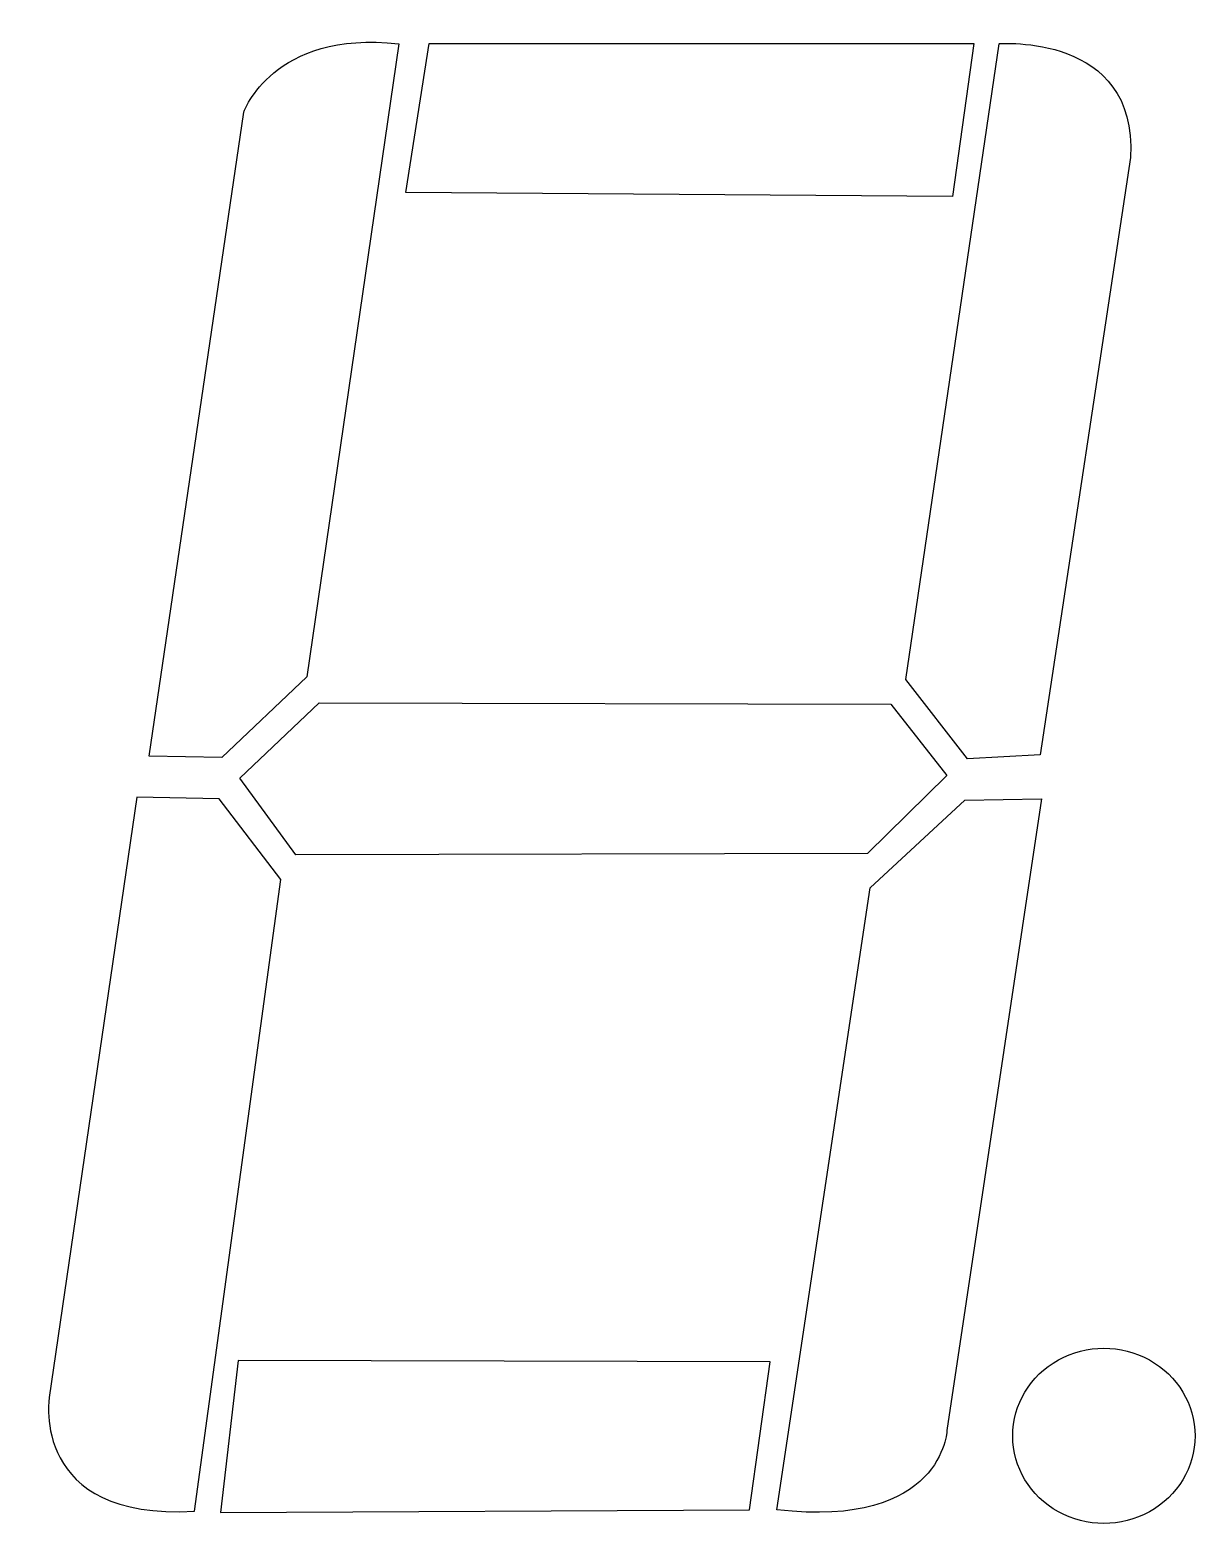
# Model space of a CAD drawing. Extents: x -0.2 to 11, y 0 to 14.3.
import ezdxf

# ---------------------------------------------------------------- set-up
doc = ezdxf.new("R2010")
doc.units = 0
doc.layers.add('Trace', color=7, linetype='CONTINUOUS')

msp = doc.modelspace()

# ---------------------------------------------------------------- linework, layer by layer
at = {"layer": 'Trace', "color": 7}
for points in [[(3.371104, 14.185364), (2.492333, 8.125709), (1.679142, 7.351856), (0.983995, 7.364973)], [(8.224019, 8.099476), (9.115906, 14.185364)], [(0.983995, 7.364973), (1.888998, 13.529557)], [(10.375041, 13.096724), (9.509386, 7.378089), (8.814239, 7.33874), (8.224019, 8.099476)], [(0.865951, 6.971489), (0.026527, 1.226621)], [(1.416822, 0.137981), (2.243129, 6.18452), (1.65291, 6.958372), (0.865951, 6.971489)], [(6.991116, 0.151097), (7.883004, 6.105823), (8.788006, 6.945256), (9.522502, 6.958372), (9.522502, 6.958372), (9.522502, 6.958372), (8.617499, 0.911833)]]:
    msp.add_lwpolyline(points, dxfattribs=at)
for points in [[(3.662253, 14.188363), (8.874468, 14.188363), (8.670431, 12.722991), (3.439668, 12.760089)], [(2.610377, 7.876502), (8.079744, 7.863386), (8.617499, 7.181347), (7.856772, 6.433727), (2.387405, 6.420611), (1.84965, 7.155114)], [(1.666026, 0.124865), (6.728797, 0.151098), (6.925537, 1.56764), (1.836534, 1.580756)], [(10.991193, 0.859369)], [(6.991116, 0.151097)]]:
    msp.add_lwpolyline(points, close=True, dxfattribs=at)
for points in [[(1.888998, 13.529557), (1.888998, 13.529557), (2.164433, 14.316525), (3.371104, 14.185364)], [(9.115906, 14.185364), (9.115906, 14.185364), (10.440621, 14.290293), (10.375041, 13.096724)], [(9.683323, 1.58608), (9.953094, 1.735976), (10.285465, 1.735976), (10.555236, 1.58608)], [(9.247366, 0.859369), (9.247366, 1.159162), (9.413552, 1.436183), (9.683323, 1.58608)], [(10.555236, 1.58608), (10.825007, 1.436183), (10.991193, 1.159162), (10.991193, 0.859369)], [(0.026527, 1.226621), (0.026527, 1.226621), (-0.157096, 0.046169), (1.416822, 0.137981)], [(8.617499, 0.911833), (8.617499, 0.911833), (8.578151, -0.032529), (6.991116, 0.151097)], [(9.683323, 0.132659), (9.413552, 0.282555), (9.247366, 0.559576), (9.247366, 0.859369)], [(10.991193, 0.859369), (10.991193, 0.559576), (10.825007, 0.282555), (10.555236, 0.132659)], [(10.555236, 0.132659), (10.285465, -0.017238), (9.953094, -0.017238), (9.683323, 0.132659)]]:
    msp.add_open_spline(points, degree=3, dxfattribs=at)

doc.saveas('drawing.dxf')
